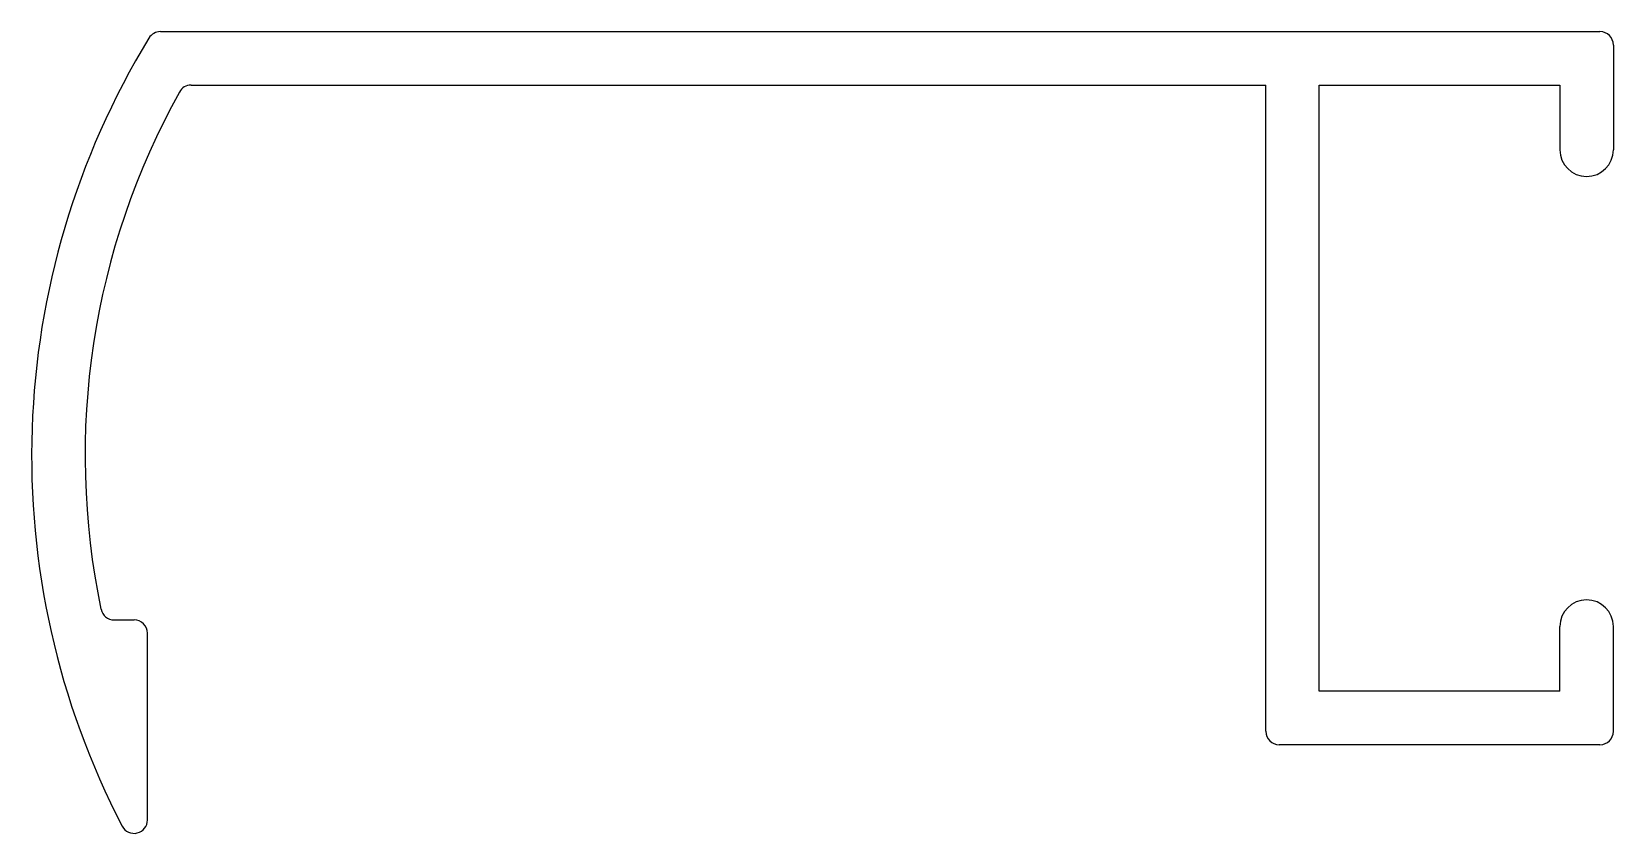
# Model space of a CAD drawing. Extents: x 2312.1 to 2347.6, y 1325.3 to 1343.3.
import ezdxf

# ---------------------------------------------------------------- set-up
doc = ezdxf.new("R2010")
doc.units = 0
doc.layers.get('0').update_dxf_attribs({"linetype": 'CONTINUOUS'})

msp = doc.modelspace()

# ---------------------------------------------------------------- linework, layer by layer
for p, q in [((2315.02, 1343.293), (2347.33, 1343.293)), ((2347.63, 1342.993), (2347.63, 1340.643)), ((2315.709, 1342.093), (2339.83, 1342.093)), ((2339.83, 1327.593), (2339.83, 1342.093)), ((2341.03, 1328.493), (2341.03, 1342.093)), ((2341.03, 1342.093), (2346.43, 1342.093)), ((2346.43, 1342.093), (2346.43, 1340.643)), ((2313.981, 1330.093), (2314.43, 1330.093)), ((2346.43, 1328.493), (2346.43, 1329.943)), ((2347.63, 1327.593), (2347.63, 1329.943)), ((2314.73, 1325.603), (2314.73, 1329.793)), ((2346.43, 1328.493), (2341.03, 1328.493)), ((2347.33, 1327.293), (2340.13, 1327.293))]:
    msp.add_line(p, q)
for centre, radius, start, end in [((2330.13, 1333.776), 18, 148.619, 207.5006), ((2315.02, 1342.993), 0.3, 90, 148.619), ((2347.33, 1342.993), 0.3, 0, 90), ((2330.13, 1333.776), 16.8, 150.9305, 191.8318), ((2315.709, 1341.793), 0.3, 90, 150.9305), ((2347.03, 1340.643), 0.6, 180, 0), ((2347.03, 1329.943), 0.6, 0, 180), ((2313.981, 1330.393), 0.3, 191.8318, 270), ((2314.43, 1329.793), 0.3, 0, 90), ((2340.13, 1327.593), 0.3, 180, 270), ((2347.33, 1327.593), 0.3, 270, 360), ((2314.43, 1325.603), 0.3, 207.5006, 0)]:
    msp.add_arc(centre, radius, start, end)

doc.saveas('drawing.dxf')
